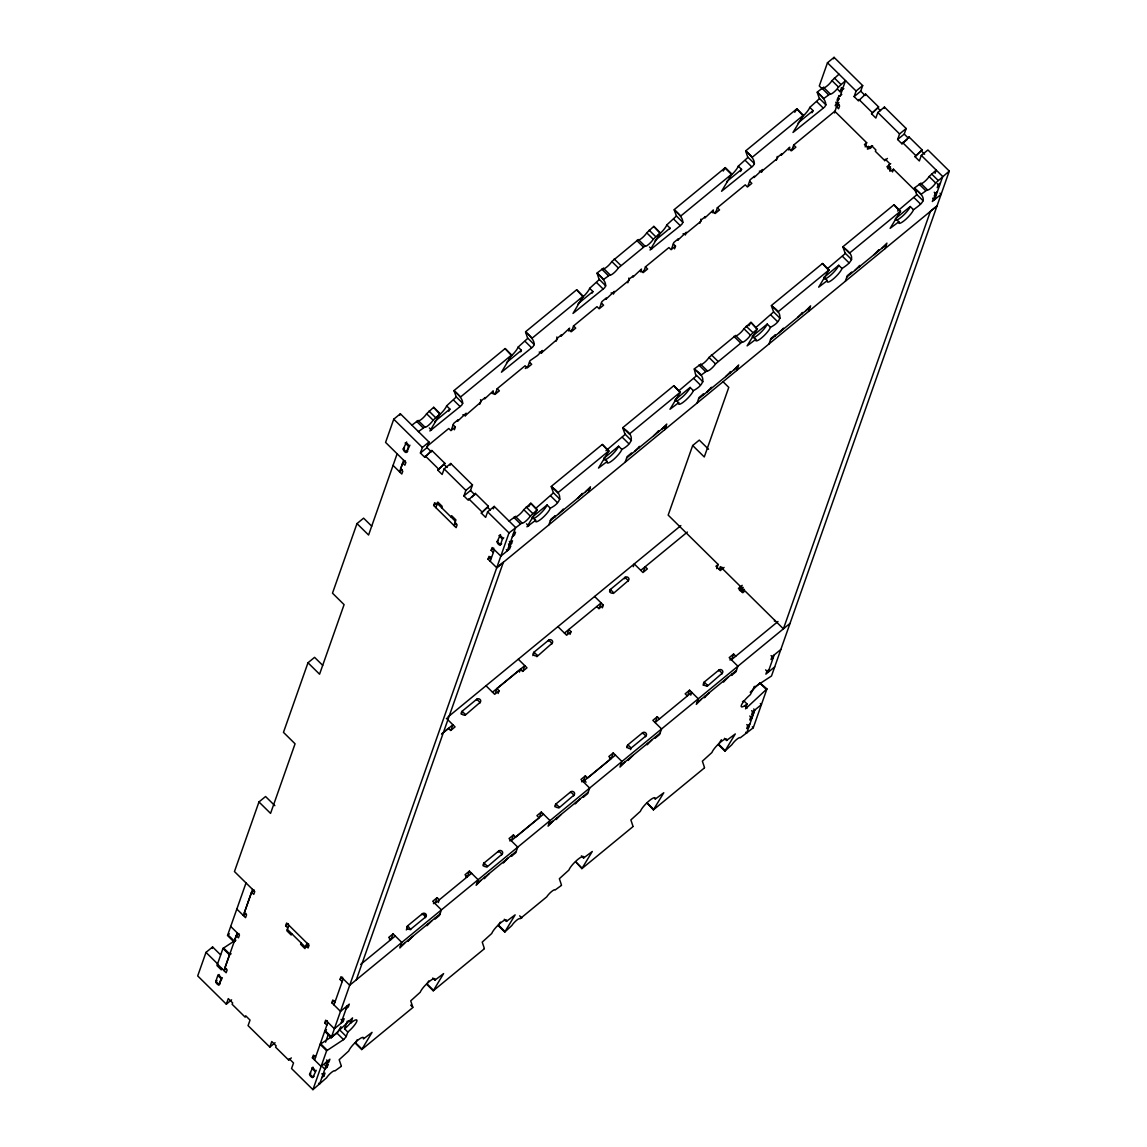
<?xml version="1.0" encoding="UTF-8"?>
<svg xmlns="http://www.w3.org/2000/svg" width="1147" height="1147" viewBox="0 0 1147 1147"><rect width="100%" height="100%" fill="white"/><g stroke="black" fill="none" stroke-linecap="round" stroke-linejoin="round"><path stroke-width="1.5" d="M220.568 954.834L212.596 946.963L205.987 952.397L197.7 975.925L226.332 1004.184L231.608 999.84M274.85 805.681L265.574 796.52L258.964 801.954L234.461 871.548L254.749 891.563L253.774 894.345L251.594 892.208L254.233 890.029M322.694 665.346L314.579 657.346L307.984 662.765L283.467 732.36L295.066 743.801L270.563 813.395L258.964 801.954M371.714 526.172L363.599 518.157L356.989 523.591L332.487 593.171L344.086 604.627L319.569 674.207L307.984 662.765M506.343 549.614L507.418 550.689L515.591 527.491L494.214 506.401L487.604 511.82L485.654 517.397L481.296 513.096L488.393 506.286L475.345 493.411L468.248 500.221L463.904 495.934L470.514 490.5L472.478 484.937L450.728 463.488L444.118 468.908L442.168 474.471L437.81 470.184L444.907 463.359L431.86 450.499L424.763 457.309L420.419 453.022L427.028 447.588L428.992 442.025L400.36 413.766L393.751 419.2L385.578 442.398L405.88 462.427L404.891 465.209L402.726 463.058L405.364 460.893M212.066 948.44L212.596 946.963M399.844 415.228L400.36 413.766M233.787 941.329L222.962 948.44L216.969 965.573L221.328 969.86L221.815 968.469M235.881 940.225L234.031 941.959L227.507 935.522L246.017 882.961M397.134 453.796L368.588 535.032L356.989 523.591M215.765 981.488L217.83 975.48L221.099 978.692L219.02 984.699A1.792 0.746 50.6 0 1 218.446 984.886L218.174 984.786A2.71 1.133 50.6 0 1 216.138 982.778L215.937 982.42A1.792 0.746 50.6 0 1 215.765 981.474L216.998 980.47M406.64 441.953L403.3 448.936A2.351 0.975 50.6 0 0 404.561 451.588A2.351 0.975 50.6 0 0 406.568 452.162L407.802 451.144M222.36 977.717L219.048 984.499L215.794 981.273M231.12 953.745L229.486 954.878L223.952 970.577L226.475 968.512M234.031 941.959L237.228 932.884M252.541 889.384L243.35 915.492L245.874 913.413M403.658 460.234L399.572 471.833L402.31 469.582M405.393 442.971A1.792 0.746 50.6 0 1 405.981 442.785L406.253 442.885A2.71 1.133 50.6 0 1 408.289 444.893L408.49 445.251A1.792 0.746 50.6 0 1 408.676 446.197L406.511 452.119L403.257 448.893L404.533 447.918M238.92 933.529L236.282 935.694L224.97 967.824L227.135 969.975L226.16 972.756L217.428 964.14M251.594 892.208L244.368 912.74L246.548 914.876L245.558 917.672L236.827 909.055M402.726 463.058L400.604 469.094L402.769 471.245L401.794 474.026L393.048 465.395M406.568 452.162L409.909 445.165M226.332 1004.184L228.282 998.607L232.64 1002.908L232.138 1004.299L245.186 1017.174L245.687 1015.783L250.032 1020.07L248.067 1025.633L269.817 1047.096L275.094 1042.752M420.419 453.022L422.383 447.459L428.992 442.025M424.763 457.309L431.86 450.499M451.674 429.007L453.638 423.444L458.04 419.831L457.553 421.221L466.112 413.192L465.123 415.974M437.81 470.184L444.907 463.359M454.37 429.795L455.345 427.014L453.18 424.863M287.825 927.952L285.646 925.801L286.621 923.02L309.088 945.2L308.113 947.981L305.934 945.831L308.586 943.666M454.943 522.717L457.108 524.867L456.133 527.649L433.666 505.483L434.641 502.687L436.821 504.838M465.281 415.658L480.335 402.554A2.351 2.079 19.4 0 0 480.493 399.73M450.111 465.223L450.728 463.488M288.8 925.17L286.836 930.733L291.195 935.02L291.682 933.629M435.846 507.619L437.796 502.056L442.154 506.343L441.652 507.734M479.69 404.375L480.794 401.135L485.195 397.507L484.694 398.898L493.267 390.883L492.278 393.665M301.102 942.934L300.614 944.325L304.959 948.612L306.923 943.049M451.086 517.039L451.574 515.648L455.918 519.935L453.954 525.498L456.477 523.433M495.733 392.862L497.21 388.675L525.097 365.764L527.262 367.915L531.678 364.287L529.498 362.151M269.817 1047.096L271.767 1041.533L276.126 1045.82L275.624 1047.211L288.671 1060.086L291.324 1057.907M463.904 495.934L465.868 490.371L472.478 484.937M472.22 496.966L475.345 493.411M288.671 1060.086L289.173 1058.695L293.517 1062.982L291.553 1068.545L312.93 1089.65L326.58 1077.779A6.265 1.391 -45.4 0 1 331.397 1072.502A6.265 1.391 -45.4 0 1 334.881 1070.954L341.276 1066.352M481.296 513.096L488.393 506.286M541.456 353.247L542.431 350.466L537.542 355.484L529.957 360.717L527.993 366.294L525.283 368.517M541.699 352.674L556.653 339.827A2.351 2.079 19.4 0 0 556.811 337.017M493.353 508.838L493.726 507.791M493.841 507.433L494.214 506.401M556.123 341.189L557.112 338.408L561.514 334.795L561.026 336.186L569.586 328.157L568.597 330.938M326.723 1063.814L328.931 1061.993L329.906 1059.211L321.103 1066.452L312.4 1057.864L313.389 1055.082L315.568 1057.233M326.881 1025.103L324.701 1022.952L325.676 1020.17L334.379 1028.759L343.182 1021.518L344.172 1018.737L341.964 1020.543M346.136 1008.715L348.33 1006.908L349.305 1004.127L340.501 1011.367L331.813 1002.779L332.788 999.998L334.967 1002.134M342.193 981.617L340.014 979.466L341.003 976.685L349.692 985.259L790.011 623.409M588.454 492.321L496.751 567.736L488.034 559.134L489.023 556.352L491.188 558.503M493.325 552.467L491.145 550.316L492.12 547.535L500.838 556.137M314.12 1076.302L312.887 1077.32A1.792 0.746 50.6 0 1 312.314 1077.52L312.027 1077.406A2.71 1.133 50.6 0 1 310.005 1075.399L309.79 1075.04A1.792 0.746 50.6 0 1 309.618 1074.108L312.959 1067.111M314.579 1060.014L327.856 1022.321M333.978 1004.93L343.168 978.821M490.228 561.299L494.314 549.7M500.493 534.574L497.167 541.585A2.351 0.975 50.6 0 0 498.415 544.223A2.351 0.975 50.6 0 0 500.422 544.782L501.655 543.764M572.052 330.135L573.529 325.963L596.999 306.65L599.164 308.787L603.58 305.174L601.401 303.023M312.887 1077.32L316.228 1070.337M499.26 535.592A1.792 0.746 50.6 0 1 499.834 535.405L500.106 535.506A2.71 1.133 50.6 0 1 502.142 537.527L502.343 537.886A1.792 0.746 50.6 0 1 502.529 538.818L500.436 544.796L497.167 541.585L498.4 540.552M325.562 1042.164L328.386 1034.135M312.93 1089.65L326.637 1050.752L343.899 1039.368L346.136 1036.759L347.828 1032.042A10.438 2.323 -45.4 0 0 356.789 1021.375A10.438 2.323 -45.4 0 0 351.097 1022.766L348.917 1020.615M326.508 1029.662L324.744 1031.325L331.182 1037.834L508.996 532.925L522 522.917A6.265 1.391 -45.4 0 0 525.498 521.355A6.265 1.391 -45.4 0 0 530.301 516.093L537.355 509.641L530.832 503.203L523.778 509.655A6.265 1.391 -45.4 0 1 518.974 514.931A6.265 1.391 -45.4 0 1 515.476 516.48L509.082 521.068M340.989 1023.325L347.111 1005.933M356.301 979.839L503.347 562.288L496.737 567.722M326.637 1050.752L320.113 1044.315L337.275 1033.031L340.946 1026.622M321.834 1077.721L324.028 1075.915L325.002 1073.133L322.809 1074.94M322.68 1066.997L324.845 1069.147L327.053 1067.341L328.028 1064.545L325.863 1062.409M508.451 543.965L510.63 546.115L509.641 548.897L500.823 556.123M509.325 545.37L511.519 543.563L512.508 540.782L510.3 542.588M347.828 1032.042L344.559 1028.83L347.283 1021.088M450.929 730.309L452.893 724.746L442.125 733.593M599.91 307.181L601.874 301.618L606.276 298.005L605.788 299.396L614.348 291.367L613.373 294.148M351.097 1022.766L352.559 1017.891L331.225 1037.791M461.123 714.065L462.098 711.283L476.779 699.211A2.351 2.079 19.4 0 1 480.063 699.469A2.351 2.079 19.4 0 1 480.034 702.437L479.761 703.211M465.094 715.284L480.034 702.437L476.779 699.211L476.507 700M404.733 943.006L399.844 948.01L401.78 942.433L393.091 933.844L391.614 938.017L389.421 939.837M627.81 282.807L629.029 279.309L633.431 275.681L632.943 277.072L641.503 269.058L640.528 271.839M406.626 928.869L407.73 925.744L422.426 913.7A2.351 2.079 19.4 0 1 425.695 913.93A2.351 2.079 19.4 0 1 425.68 916.897L425.394 917.686M548.854 524.91L550.818 519.347L555.22 515.734L554.732 517.125M406.769 928.54L407.758 925.758L410.726 929.744M408.404 939.981L407.916 941.372L412.805 936.368M495.447 692.745L496.923 688.558L520.423 669.275L522.588 671.425L526.989 667.812L518.286 659.21M558.403 514.1L563.292 509.096L562.804 510.487M643.954 271.022L645.431 266.85L668.93 247.566L671.11 249.702L675.511 246.089L673.332 243.938M498.113 693.491L499.088 690.709L496.923 688.558M422.039 914.718L422.411 913.672L425.695 916.912L410.999 928.955A2.351 2.079 19.4 0 1 407.715 928.712A2.351 2.079 19.4 0 1 407.73 925.744M424.877 915.636L425.365 914.245M427.487 924.31L426.985 925.701L431.889 920.683M577.486 498.429L582.375 493.411L581.887 494.801M438.312 902.589L439.287 899.807L437.122 897.657L435.645 901.843L433.451 903.65M519.433 672.07L520.423 669.275M435.559 917.672L435.057 919.062L439.473 915.449L441.409 909.858L432.72 901.284L437.122 897.657M585.558 491.791L590.447 486.787L588.483 492.35L808.606 311.396M522.846 671.21L524.81 665.647L492.522 692.186M671.827 248.082L673.791 242.519L678.192 238.906L677.705 240.297L686.264 232.268L685.289 235.049M674.522 248.87L675.511 246.089M532.839 655.582L534.015 652.17L548.71 640.126A2.351 2.079 19.4 0 1 551.994 640.384A2.351 2.079 19.4 0 1 551.979 643.352L551.693 644.127M536.839 656.715L551.979 643.352L548.696 640.112L548.438 640.915M481.052 880.279L476.163 885.298L478.098 879.706L469.41 871.132L467.933 875.304L465.739 877.111M699.928 223.192L700.946 220.21L705.348 216.582L704.86 217.973L713.42 209.958L712.445 212.74M625.172 462.198L627.137 456.621L631.538 453.008L631.051 454.398M483.088 865.813L484.063 863.017L498.744 850.974A2.351 2.079 19.4 0 1 502.013 851.203A2.351 2.079 19.4 0 1 501.999 854.171L501.712 854.959M567.378 633.646L568.855 629.474L571.02 631.624L570.045 634.406M715.9 211.937L717.362 207.75L745.249 184.839L747.428 186.99L751.83 183.362L749.651 181.226M487.045 867.017L502.013 854.185L498.744 850.974L498.372 852.006M484.722 877.269L484.235 878.659L489.124 873.641M634.721 451.388L639.61 446.369L639.123 447.76M503.805 861.583L503.318 862.974L508.207 857.97M552.969 821.18L548.08 826.184L550.044 820.621L541.341 812.033L536.939 815.66L539.104 817.797L515.605 837.081L513.44 834.944L511.963 839.117L509.77 840.923M653.804 435.702L658.693 430.698L658.206 432.089M511.877 854.945L511.39 856.35L515.792 852.723L517.727 847.146L509.039 838.557L513.44 834.944M661.876 429.064L666.765 424.06L664.801 429.623L666.249 425.422L626.62 457.983M599.164 608.498L601.128 602.921L564.439 633.087M748.145 185.37L750.109 179.792L754.511 176.179L754.023 177.57L762.583 169.541L761.608 172.322M602.333 607.867L603.322 605.086L594.605 596.483M609.616 591.551L610.362 589.472L625.029 577.414A2.351 2.079 19.4 0 1 628.312 577.658A2.351 2.079 19.4 0 1 628.298 580.626L628.026 581.414M613.344 593.472L628.298 580.626L625.015 577.4M539.864 816.22L541.341 812.033M624.57 578.719L625.029 577.414M776.29 160.265L777.265 157.483L781.666 153.87L781.179 155.261L789.738 147.232L788.763 150.013M633.273 566.718L634.234 563.923L642.951 572.525L647.352 568.898L645.173 566.761L643.696 570.934M554.976 806.8L555.994 803.932L570.661 791.874A2.351 2.079 19.4 0 1 573.944 792.118A2.351 2.079 19.4 0 1 573.93 795.086L573.658 795.875M697.089 403.099L699.053 397.522L703.455 393.908L702.968 395.299M558.976 807.932L573.93 795.086L570.661 791.874L570.389 792.649M556.639 818.169L556.152 819.56L561.041 814.542M706.638 392.288L711.527 387.27L711.04 388.661M792.219 149.21L793.681 145.038L834.787 111.259L866.673 142.73L865.196 146.902M708.559 449.251L699.283 440.104L692.673 445.523L668.171 515.118L718.165 564.453L716.689 568.625M907.248 139.461L901.958 143.805L897.614 139.504L904.223 134.084L906.173 128.521L884.437 107.058L877.828 112.492L875.864 118.055L871.519 113.768L878.616 106.943L865.569 94.068L858.472 100.893L854.128 96.592L860.737 91.172L862.687 85.595L834.07 57.35L827.46 62.784L819.288 85.968L821.826 88.477M833.554 58.798L834.07 57.35M575.722 802.484L575.235 803.875L580.124 798.871M725.721 376.603L730.61 371.599L730.123 372.99M581.701 781.838L583.895 780.032L585.371 775.859L587.551 777.996L611.007 758.683L608.842 756.533L613.244 752.919L621.961 761.522L619.997 767.085L624.886 762.081M583.794 795.846L583.307 797.237L587.708 793.624L589.658 788.061L580.97 779.473L585.371 775.859M733.793 369.965L738.682 364.961L736.718 370.524M837.884 89.552L840.063 91.703L841.038 88.921L843.246 87.1L845.525 80.605L838.486 87.057A6.265 1.391 -45.4 0 1 833.683 92.334A6.265 1.391 -45.4 0 1 830.184 93.882L823.546 87.344L817.266 92.047L823.79 98.484L830.184 93.882M839.074 104.463L836.435 106.642L834.572 112.936M613.244 752.919L611.767 757.092L609.573 758.913M854.128 96.592L856.092 91.029L862.687 85.595M626.879 747.686L627.896 744.819L642.578 732.775A2.351 2.079 19.4 0 1 645.847 733.005A2.351 2.079 19.4 0 1 645.833 735.973L645.56 736.747M769.006 343.985L770.97 338.422L775.372 334.809L774.885 336.2M630.606 749.593L631.151 748.03L645.847 735.987L642.578 732.775L642.291 733.535M628.556 759.056L628.069 760.447L632.958 755.443M778.555 333.175L783.444 328.171L782.957 329.562M865.569 94.068L865.082 95.459L860.737 91.172M647.639 743.385L647.152 744.776L652.041 739.758M797.638 317.504L802.527 312.486L802.04 313.877M655.797 720.918L657.274 716.732L659.453 718.882M871.519 113.768L878.616 106.943M655.711 736.747L655.224 738.138L659.625 734.524L661.561 728.933L652.872 720.359L657.274 716.732M805.71 310.866L810.599 305.862L808.635 311.425L937.07 205.887L930.446 211.292L783.401 628.843L744.977 590.92L742.769 592.727L738.424 588.44L742.195 585.328M867.562 148.536L868.351 146.271L870.53 148.422L871.505 145.626L875.864 149.927L875.362 151.318L884.781 160.609L887.434 158.444M883.95 108.449L884.437 107.058M688.085 694.379L689.562 690.193L698.279 698.795L696.315 704.373L701.204 699.355M690.766 695.139L691.756 692.358L655.066 722.51M884.781 160.609L885.283 159.218L889.628 163.519L888.653 166.301L890.818 168.437L889.843 171.233M703.111 685.218L704.215 682.092L718.911 670.049A2.351 2.079 19.4 0 1 722.166 670.278A2.351 2.079 19.4 0 1 722.151 673.246L721.879 674.035M845.339 281.273L847.289 275.696L851.691 272.083L851.203 273.473M897.614 139.504L899.578 133.941L906.173 128.521M707.111 686.35L722.166 673.26L718.911 670.049L718.61 670.809M704.875 696.344L704.387 697.734L709.276 692.716M742.281 587.235L739.643 589.415L741.822 591.551L742.797 588.769L720.33 566.604L719.355 569.385L721.993 567.206M854.873 270.463L859.763 265.444L859.275 266.835M901.958 143.805L909.055 136.98L922.102 149.856L915.005 156.68L919.349 160.967L921.313 155.404L927.923 149.97L949.3 171.075L771.501 675.984L754.138 687.426L750.31 694.681A10.438 2.323 -45.4 0 0 741.335 705.362A10.438 2.323 -45.4 0 0 747.041 703.971L743.772 700.745A10.438 2.323 -45.4 0 1 742.467 701.763M892.509 171.978L893.484 169.197L916.453 191.85M908.625 138.199L909.055 136.98M723.958 680.658L723.47 682.049L728.359 677.045M873.957 254.777L878.846 249.774L878.358 251.164M735.772 656.156L733.593 654.019L732.13 658.192L729.922 659.998M732.03 674.02L731.542 675.411L735.944 671.798L737.894 666.221L729.191 657.632L733.593 654.019M882.029 248.139L886.918 243.135L884.968 248.698M915.005 156.68L922.102 149.856M774.397 621.129L774.712 620.255M747.041 703.971L745.55 708.832L766.942 688.903L759.902 682.924M753.235 689.562L754.353 686.35M935.049 173.326L936.196 170.086L929.142 176.523A6.265 1.391 -45.4 0 1 924.339 181.799A6.265 1.391 -45.4 0 1 920.84 183.348L914.446 187.95L920.969 194.388L927.364 189.785A6.265 1.391 -45.4 0 0 930.862 188.237A6.265 1.391 -45.4 0 0 935.665 182.961L949.3 171.075M774.211 654.937L768.089 672.328L765.608 669.877M718.38 744.661L724.904 751.099L731.944 744.647A6.265 1.391 -45.4 0 1 736.747 739.371A6.265 1.391 -45.4 0 1 740.245 737.822L753.249 727.8L766.942 688.903M508.522 358.294A10.438 2.323 -45.4 0 0 518.143 347.097L527.706 338.379L525.555 332.057C529.584 335.354 538.459 343.512 531.635 347.799L501.454 372.216L511.662 355.025L505.153 348.53L454.083 390.51L460.607 396.948L511.677 354.968M534.301 344.674L527.806 338.164M580.038 299.51A10.438 2.323 -45.4 0 0 589.658 288.327L599.221 279.61L597.057 273.287C601.028 276.37 609.917 284.757 603.15 289.03L572.998 313.446L583.178 296.256L576.669 289.761L525.598 331.741L532.122 338.179L583.192 296.198M605.817 285.904L599.322 279.395M605.946 450.714L624.427 435.043L624.986 434.068L622.735 427.96C636.313 436.118 632.083 443.932 621.846 449.438A10.438 2.323 -45.4 0 1 612.871 460.105A10.438 2.323 -45.4 0 1 607.164 461.495L598.49 468.062L608.842 450.929L602.347 444.434L551.263 486.414L557.786 492.852L608.871 450.871M631.481 440.577L624.986 434.068M731.843 174.043L680.759 216.023L674.235 209.586L725.32 167.605L731.843 174.043L721.563 191.277L751.787 166.874C758.64 162.573 749.737 154.458 745.708 151.132L747.873 157.454L738.295 166.172A10.438 2.323 -45.4 0 1 728.675 177.355M678.823 390.812L696.014 376.173L694.25 369.191C707.599 377.306 703.799 385.177 693.362 390.668A10.438 2.323 -45.4 0 1 684.386 401.335A10.438 2.323 -45.4 0 1 678.68 402.726L669.977 409.264L680.357 392.159L673.863 385.664L622.778 427.645L629.302 434.082L680.372 392.102M702.996 381.808L696.501 375.298M803.33 115.331L792.993 132.479L823.302 108.105C830.055 103.847 821.18 95.445 817.223 92.362L819.388 98.685L809.811 107.402A10.438 2.323 -45.4 0 1 801.509 117.51M829.009 270.004L818.671 287.166L827.331 280.571A10.438 2.323 -45.4 0 0 833.037 279.18A10.438 2.323 -45.4 0 0 841.998 268.513C851.977 261.917 857.053 256.885 842.887 247.035L845.138 253.143L844.579 254.118L827.46 268.67M897.614 211.019L916.095 195.348L916.654 194.373L914.403 188.266C928.769 199.42 923.464 202.288 913.514 209.743A10.438 2.323 -45.4 0 1 904.539 220.41A10.438 2.323 -45.4 0 1 898.847 221.801L890.129 228.339L900.51 211.234M411.902 425.164L418.11 420.462L424.82 427.014A6.265 1.391 -45.4 0 0 428.318 425.451A6.265 1.391 -45.4 0 0 433.122 420.189L440.176 413.737L433.652 407.3L439.932 414.21L429.896 430.985L460.119 406.568C467.015 402.282 457.782 393.937 454.04 390.826L456.291 396.934L462.815 403.371M456.291 396.934L446.627 405.866A10.438 2.323 -45.4 0 1 436.347 417.551M505.124 348.616L511.447 355.441M576.64 289.847L582.963 296.672M530.803 503.289L537.111 510.114L526.96 526.803L535.663 520.265A10.438 2.323 -45.4 0 0 541.355 518.874A10.438 2.323 -45.4 0 0 550.331 508.207C561.069 502.787 564.152 494.672 551.22 486.729L553.471 492.837L559.994 499.275M653.804 226.375L646.75 232.827A6.265 1.391 -45.4 0 1 641.947 238.089A6.265 1.391 -45.4 0 1 638.449 239.651L644.972 246.089A6.265 1.391 -45.4 0 0 648.471 244.526A6.265 1.391 -45.4 0 0 653.274 239.264L660.328 232.812L653.804 226.375L660.099 233.285L650.048 250.046L680.286 225.644C687.168 221.342 677.949 213.012 674.192 209.901L676.443 216.009L682.967 222.446M553.471 492.837L535.792 508.365M676.443 216.009L666.78 224.941A10.438 2.323 -45.4 0 1 657.819 235.608M602.318 444.52L608.627 451.345M357.276 1039.684L355.212 1043.067L361.721 1049.562L372.072 1032.357L363.413 1038.938A10.438 2.323 -45.4 0 0 357.706 1040.329A10.438 2.323 -45.4 0 0 348.731 1050.996L339.168 1059.713L341.333 1066.036M725.291 167.663L723.241 171.046M673.819 385.75L680.142 392.575M428.792 980.914L426.727 984.298L433.236 990.793L443.602 973.602L434.928 980.169A10.438 2.323 -45.4 0 0 429.222 981.56A10.438 2.323 -45.4 0 0 420.246 992.227L410.726 1000.858L412.848 1007.267L410.669 1005.116M796.778 108.965L803.115 115.747M498.242 925.529L500.307 922.145M498.228 925.586L504.752 932.024L515.146 914.847L506.444 921.399A10.438 2.323 -45.4 0 0 500.737 922.79A10.438 2.323 -45.4 0 0 491.762 933.457L482.227 942.103L484.349 948.497M750.927 322.422L757.278 329.189L747.113 345.878L755.816 339.34A10.438 2.323 -45.4 0 0 761.522 337.949A10.438 2.323 -45.4 0 0 770.483 327.282C781.222 321.863 784.304 313.748 771.372 305.805L773.637 311.912L780.146 318.35M757.507 328.716L750.468 335.168A6.265 1.391 -45.4 0 1 745.65 340.43A6.265 1.391 -45.4 0 1 742.152 341.992L715.513 363.886A6.265 1.391 -45.4 0 1 710.71 369.162A6.265 1.391 -45.4 0 1 707.212 370.71L700.817 375.313L694.293 368.875L700.688 364.273A6.265 1.391 -45.4 0 0 704.186 362.724A6.265 1.391 -45.4 0 0 708.989 357.448L735.614 335.512A6.265 1.391 -45.4 0 0 739.127 333.992A6.265 1.391 -45.4 0 0 743.944 328.73L750.984 322.278L757.278 329.189M773.637 311.912L755.945 327.44M822.442 263.638L828.794 270.42M581.887 868.58L592.282 851.475L583.565 858.013A10.438 2.323 -45.4 0 0 577.859 859.404A10.438 2.323 -45.4 0 0 568.898 870.071L559.363 878.702L561.485 885.111M893.957 204.869L900.309 211.65M653.618 809.395L647.094 802.957L653.389 809.868L663.798 792.735L655.08 799.244A10.438 2.323 -45.4 0 0 649.374 800.635A10.438 2.323 -45.4 0 0 640.399 811.302L630.879 819.933L633.001 826.342M718.395 744.604L721.377 739.743M724.918 751.041L735.299 733.922L726.596 740.475A10.438 2.323 -45.4 0 0 720.89 741.865A10.438 2.323 -45.4 0 0 711.914 752.532L702.38 761.178L704.516 767.572M530.631 503.619L528.753 506.644M725.09 168.079L731.6 174.516M794.756 112.277L796.592 109.309M748.905 325.719L750.755 322.751M418.297 420.576A6.265 1.391 -45.4 0 0 421.795 419.013A6.265 1.391 -45.4 0 0 426.598 413.752L433.652 407.3M644.972 246.089L618.333 267.982A6.265 1.391 -45.4 0 1 613.53 273.258A6.265 1.391 -45.4 0 1 610.032 274.807L603.637 279.409L597.114 272.972L603.394 268.269A6.265 1.391 -45.4 0 0 607.007 266.821A6.265 1.391 -45.4 0 0 611.81 261.545L638.334 239.551M823.661 87.444L823.632 87.401A6.265 1.391 -45.4 0 0 827.159 85.896A6.265 1.391 -45.4 0 0 831.962 80.62L839.002 74.168M234.691 941.386L228.081 935.02L229.357 933.787M750.224 692.272L759.773 683.038L766.296 689.476M746.181 326.235L752.862 332.53M751.787 166.874L745.278 160.437M823.302 108.105L816.779 101.667M842.457 256.34L848.981 262.778M913.973 197.571L920.496 204.008M337.06 1033.218L343.584 1039.655M418.426 431.602L424.82 427.014M435.215 421.15L449.896 409.078L446.627 405.866M518.143 347.097L521.398 350.308L506.73 362.38A10.438 2.323 -45.4 0 0 506.558 363.112M589.658 288.327L592.913 291.539L578.246 303.597A10.438 2.323 -45.4 0 0 578.059 304.342M666.78 224.941L670.049 228.153L655.367 240.225A10.438 2.323 -45.4 0 0 655.195 240.956M738.295 166.172L741.564 169.383L726.883 181.455A10.438 2.323 -45.4 0 0 726.711 182.187M809.811 107.402L813.08 110.614L798.398 122.672A10.438 2.323 -45.4 0 0 798.226 123.417M840.063 91.703L843.834 88.591M841.798 94.398L838.027 97.495L837.038 100.276L839.246 98.47L835.159 105.624L838.93 102.513M426.856 446.498L448.778 428.491L450.943 430.627L455.345 427.014M494.013 394.21L496.737 391.973M570.317 331.512L572.998 329.304M642.234 272.413L644.915 270.205M714.18 213.285L716.889 211.048M790.527 150.544L793.265 148.293M866.673 142.73L864.465 144.536L868.809 148.838L872.595 145.726M433.666 505.483L436.304 503.304M867.376 149.053L870.014 146.888M890.703 163.62L886.932 166.716L891.291 171.003L893.484 169.197M887.979 168.824L890.502 166.759M502.515 538.818L503.762 537.8M491.145 550.316L493.784 548.151M532.222 517.799A10.438 2.323 -45.4 0 1 532.394 517.053L547.076 504.981L550.331 508.207M607.164 461.495L603.91 458.284L618.591 446.212L621.846 449.438M675.339 400.79A10.438 2.323 -45.4 0 1 675.425 399.514L690.107 387.442L693.362 390.668M752.375 336.874A10.438 2.323 -45.4 0 1 752.547 336.128L767.228 324.056L770.483 327.282M827.331 280.571L824.062 277.359L838.744 265.287L841.998 268.513M895.42 219.622A10.438 2.323 -45.4 0 1 895.578 218.59L910.259 206.517L913.514 209.743M513.326 534L515.519 532.194L514.544 534.975L512.336 536.796M940.425 183.018L938.217 184.825L937.242 187.606L939.45 185.8L937.271 183.649M488.034 559.134L490.687 556.969M937.4 191.592L935.206 193.399L934.217 196.18L936.425 194.373L934.246 192.237M508.422 547.922L510.63 546.115M935.522 196.926L933.328 198.732L932.339 201.528L941.142 194.287L940.053 193.198M550.288 520.709L589.916 488.135M698.552 398.898L738.181 366.337M770.454 339.784L810.083 307.21M846.773 277.058L886.402 244.497M447.731 717.19L680.845 525.613M441.581 734.051L448.491 728.374L450.656 730.51L455.058 726.897L446.369 718.309M640.757 570.36L687.368 532.05M499.088 690.709L494.687 694.322L485.998 685.748M571.02 631.624L566.618 635.237L557.915 626.649M603.322 605.086L598.906 608.699L596.741 606.562M219.106 974.491L217.873 975.509A2.351 0.975 50.6 0 1 219.866 976.083A2.351 0.975 50.6 0 1 221.127 978.735M718.165 564.453L715.957 566.26L720.302 570.561L724.072 567.45M285.646 925.801L288.284 923.636M219.02 984.699L220.267 983.682M307.97 945.157L305.446 947.221L287.324 929.342M739.471 590.547L743.242 587.436M741.822 591.551L744.46 589.386M393.091 933.844L388.69 937.457L390.855 939.608M469.41 871.132L465.008 874.745L467.173 876.896M689.562 690.193L685.16 693.82L687.34 695.971M340.014 979.466L342.666 977.287M360.717 964.383L395.271 936.009M434.899 903.435L471.603 873.283M511.218 840.722L543.52 814.184M583.149 781.623L615.437 755.084M731.385 659.797L777.996 621.488M406.267 929.916L407.185 929.156M331.813 1002.779L334.451 1000.6M400.317 946.605L439.946 914.044M476.636 883.878L516.265 851.318M548.567 824.793L588.196 792.233M620.47 765.68L660.099 733.119M696.788 702.953L736.417 670.393M324.701 1022.952L327.339 1020.787M780.82 649.503L772.017 656.744L771.028 659.525L773.236 657.718L771.056 655.582M769.063 669.547L766.87 671.368L765.881 674.149L774.684 666.909M312.4 1057.864L315.052 1055.699M309.618 1074.108L310.851 1073.09M325.834 1066.366L328.028 1064.545M752.934 715.37L750.726 717.176L749.751 719.958L751.959 718.151L749.78 716M749.909 723.943L747.715 725.764L746.726 728.546L748.934 726.725L746.754 724.589M361.721 1049.562L412.791 1007.582M433.236 990.793L484.306 948.813M504.752 932.024L511.791 925.572A6.265 1.391 -45.4 0 1 516.594 920.295A6.265 1.391 -45.4 0 1 520.093 918.747L546.746 896.854A6.265 1.391 -45.4 0 1 551.549 891.577A6.265 1.391 -45.4 0 1 555.048 890.029L561.442 885.427M632.943 826.657L581.873 868.637L575.579 861.727L582.103 868.164M653.389 809.868L704.459 767.888M603.508 268.369L610.032 274.807M920.84 183.348L927.364 189.785M878.129 108.334L880.566 110.743M904.223 134.084L908.295 138.113M921.615 151.246L924.597 154.2M827.46 62.784L856.092 91.029M877.828 112.492L899.578 133.941M921.313 155.404L942.719 176.509L934.533 199.693L932.898 198.087M858.96 99.502L872.007 112.377M902.445 142.414L915.492 155.289M834.371 77.996L840.894 84.434M931.55 173.9L938.074 180.337M831.962 80.62L838.486 87.057M929.142 176.523L935.665 182.961M821.912 88.219L828.435 94.656M919.091 184.122L925.615 190.56M835.776 102.241L839.59 105.997L838.6 108.779L836.435 106.642M819.474 98.47L825.998 104.907M916.654 194.373L923.177 200.811M895.578 218.59L898.847 221.801M793.681 145.038L795.86 147.174L791.459 150.802L789.279 148.651M747.959 157.239L754.482 163.677M845.138 253.143L851.662 259.58M717.362 207.75L719.542 209.901L715.14 213.514L712.961 211.378M673.762 219.206L680.286 225.644M770.942 315.11L777.465 321.547M649.159 230.189L655.683 236.626M752.547 336.128L755.816 339.34M646.75 232.827L653.274 239.264M743.944 328.73L750.468 335.168M649.489 247.021L651.654 249.171M735.643 335.555L742.152 341.992M636.7 240.426L643.223 246.863M733.894 336.329L740.403 342.767M645.431 266.85L647.611 268.986L643.195 272.613L641.03 270.463M614.204 258.921L620.728 265.358M711.398 354.824L717.907 361.262M611.81 261.545L618.333 267.982M708.989 357.448L715.513 363.886M722.983 381.664L728.775 387.385L704.272 456.965L692.673 445.523M700.688 364.273L707.212 370.71M601.759 269.144L608.283 275.581M698.939 365.061L705.462 371.485M596.626 282.592L603.15 289.03M693.806 378.496L700.33 384.933M675.425 399.514L678.68 402.726M573.529 325.963L575.708 328.114L571.306 331.727L569.127 329.576M525.111 341.362L531.635 347.799M622.291 437.265L628.814 443.703M497.21 388.675L499.375 390.826L494.974 394.439L492.809 392.303M453.595 400.131L460.119 406.568M550.789 496.034L557.299 502.472M760.332 703.527L761.422 704.602L752.604 711.843L751.629 714.624L753.837 712.817L751.658 710.667M753.722 708.961L754.812 710.036L746.64 733.234L745.693 732.288M745.02 705.806L747.199 707.957M752.289 726.854L753.249 727.8M429.007 411.113L435.53 417.551M526.186 507.017L532.71 513.455M532.394 517.053L535.663 520.265M426.598 413.752L433.122 420.189M523.778 509.655L530.301 516.093M429.322 427.946L431.501 430.096M526.516 523.849L528.681 526M515.476 516.48L522 522.917M416.547 421.35L423.071 427.788M513.727 517.254L520.251 523.692M724.417 738.324L726.596 740.475M427.028 447.588L431.372 451.889M444.419 464.764L447.144 467.446M470.514 490.5L474.858 494.801M487.905 507.677L490.357 510.085M393.751 419.2L422.383 447.459M444.118 468.908L465.868 490.371M487.604 511.82L508.996 532.925M718.61 744.188L725.133 750.625M425.265 455.918L438.312 468.793M468.75 498.83L481.797 511.705M509.354 541.413L511.519 543.563M405.292 443.1L408.561 446.312M499.217 535.778L502.472 539.004M437.308 503.447L455.431 521.326M627.911 744.833L631.165 748.045A2.351 2.079 19.4 0 1 627.868 747.787A2.351 2.079 19.4 0 1 627.896 744.819M583.895 780.032L586.074 782.168M581.4 855.863L583.565 858.013M484.077 863.031L487.332 866.257A2.351 2.079 19.4 0 1 484.034 865.985A2.351 2.079 19.4 0 1 484.063 863.017M519.663 915.822L521.842 917.973M504.264 919.249L506.444 921.399M498.458 925.113L504.981 931.55M432.749 978.018L434.928 980.169M426.942 983.882L433.466 990.32M341.017 1019.382L343.182 1021.518M355.427 1042.652L361.95 1049.089M339.741 1030.006L346.265 1036.444M230.705 926.446L239.436 935.063L238.461 937.845L236.282 935.694M325.318 1030.809L331.841 1037.246M223.565 947.981L230.088 954.419M320.716 1043.856L327.239 1050.294M222.962 948.44L229.486 954.878M326.623 1059.957L327.712 1061.032L319.54 1084.216L318.579 1083.284M324.873 1065.19L327.053 1067.341M205.987 952.397L217.586 963.838M321.848 1073.778L324.028 1075.915M309.676 1073.936L312.945 1077.148M465.653 414.612A2.351 2.079 19.4 0 1 462.886 414.755M541.972 351.9A2.351 2.079 19.4 0 1 539.205 352.029M700.889 219.163A2.351 2.079 19.4 0 1 700.487 221.629L685.806 233.687A2.351 2.079 19.4 0 1 683.038 233.83M777.207 156.436A2.351 2.079 19.4 0 1 776.806 158.903L762.124 170.975A2.351 2.079 19.4 0 1 759.357 171.104M628.843 278.061A2.351 2.079 19.4 0 1 628.556 280.714L613.874 292.772A2.351 2.079 19.4 0 1 611.107 292.915M813.08 110.614A10.438 2.323 -45.4 0 1 811.961 112.75M741.564 169.383A10.438 2.323 -45.4 0 1 740.446 171.52M670.049 228.153A10.438 2.323 -45.4 0 1 669.633 229.099M592.913 291.539A10.438 2.323 -45.4 0 1 592.182 293.044M521.398 350.308A10.438 2.323 -45.4 0 1 520.666 351.828M449.896 409.078A10.438 2.323 -45.4 0 1 448.778 411.214M435.043 421.881A10.438 2.323 -45.4 0 1 435.1 421.537M841.339 87.588A2.71 1.133 50.6 0 1 841.998 88.477L842.199 88.835A1.792 0.746 50.6 0 1 842.371 89.767L840.264 95.731A2.351 0.975 50.6 0 1 838.729 95.574M910.259 206.517A10.438 2.323 -45.4 0 1 903.836 214.905A10.438 2.323 -45.4 0 1 896.194 220.152M838.744 265.287A10.438 2.323 -45.4 0 1 829.768 275.968A10.438 2.323 -45.4 0 1 824.062 277.359M767.228 324.056A10.438 2.323 -45.4 0 1 760.418 332.816A10.438 2.323 -45.4 0 1 752.848 337.677M690.107 387.442A10.438 2.323 -45.4 0 1 683.669 395.83A10.438 2.323 -45.4 0 1 676.042 401.077M618.591 446.212A10.438 2.323 -45.4 0 1 609.616 456.893A10.438 2.323 -45.4 0 1 603.91 458.284M547.076 504.981A10.438 2.323 -45.4 0 1 540.266 513.741A10.438 2.323 -45.4 0 1 532.695 518.602M351.441 1021.676A10.438 2.323 -45.4 0 1 344.559 1028.83M796.835 108.836L745.751 150.816L752.274 157.254L803.359 115.274L796.835 108.836M822.499 263.509L771.415 305.489L777.938 311.927L829.023 269.946L822.499 263.509M894.015 204.74L842.93 246.72L849.454 253.157L900.538 211.177L894.015 204.74M613.602 592.669L610.333 589.458A2.351 2.079 19.4 0 0 610.333 592.44A2.351 2.079 19.4 0 0 613.616 592.684M707.484 685.332L704.229 682.107A2.351 2.079 19.4 0 0 704.186 685.06A2.351 2.079 19.4 0 0 707.47 685.318M537.283 655.396L534.015 652.17A2.351 2.079 19.4 0 0 534.015 655.152A2.351 2.079 19.4 0 0 537.298 655.41M465.367 714.495L462.098 711.283A2.351 2.079 19.4 0 0 462.083 714.237A2.351 2.079 19.4 0 0 465.367 714.495M559.249 807.144L555.994 803.932A2.351 2.079 19.4 0 0 555.965 806.9A2.351 2.079 19.4 0 0 559.249 807.144M314.981 1071.355L311.726 1068.129A2.351 0.975 50.6 0 1 313.719 1068.703A2.351 0.975 50.6 0 1 314.981 1071.355"/></g></svg>
